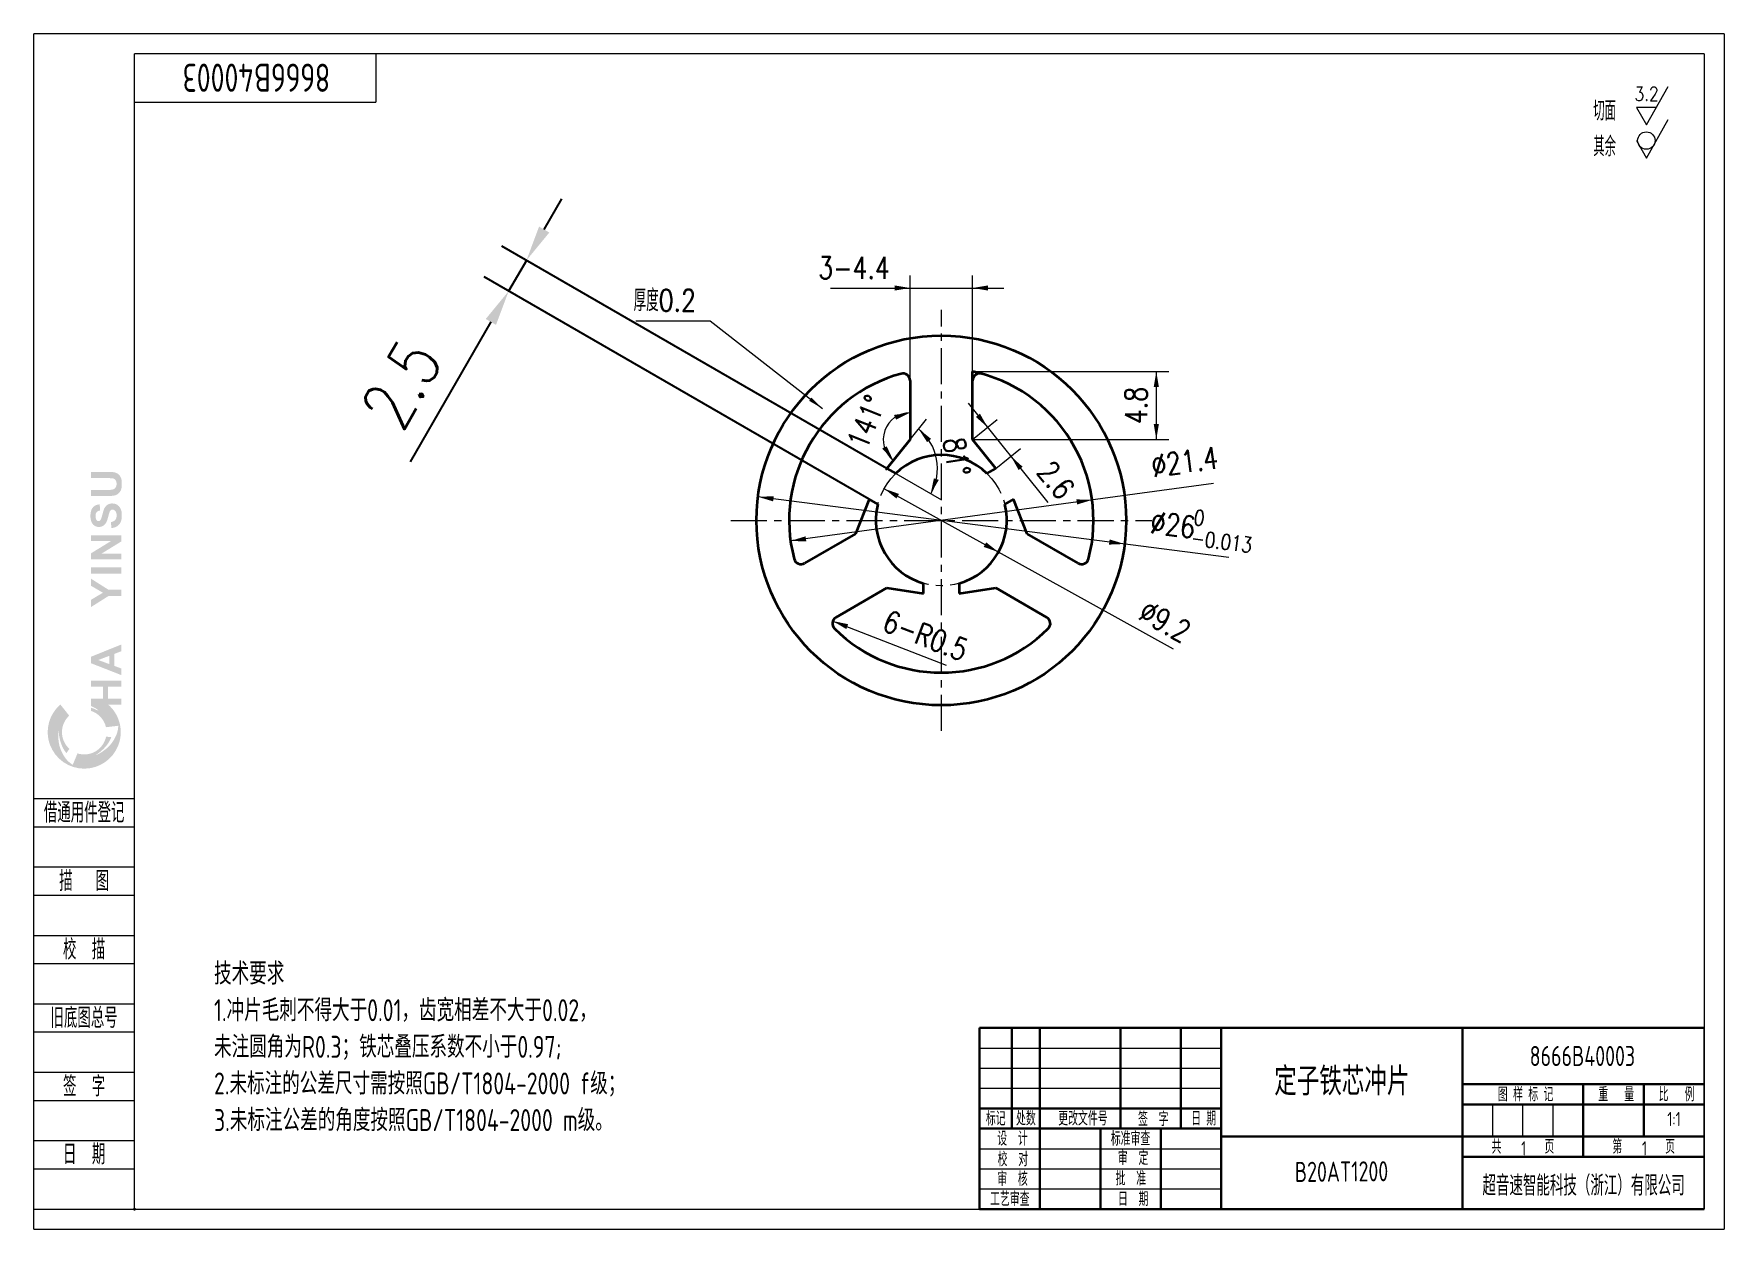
# Model space of a CAD drawing. Header units: millimetres. Extents: x 814 to 933, y 35 to 119.
import ezdxf
from ezdxf.enums import TextEntityAlignment as Align

# ---------------------------------------------------------------- set-up
doc = ezdxf.new("R2010")
doc.units = ezdxf.units.MM
doc.header["$LTSCALE"] = 10
doc.header["$PDSIZE"] = -1
doc.linetypes.add('CENTERX2', pattern=[20.319999694824222, 12.69999980926514, -2.539999961853027, 2.539999961853027, -2.539999961853027])
doc.layers.get('0').update_dxf_attribs({"lineweight": 35})
doc.layers.get('Defpoints').update_dxf_attribs({"lineweight": 18})
for name, color, linetype, lineweight in [('1轮廓实线层', 7, 'Continuous', 30), ('2细线层', 4, 'Continuous', 18), ('5剖面线层', 2, 'Continuous', 18), ('6文字层', 3, 'Continuous', 18), ('8符号标注层', 31, 'Continuous', 18), ('中心线层', 1, 'CENTERX2', 15), ('图框层', 7, 'Continuous', 18), ('尺寸线层', 3, 'Continuous', 18), ('粗实线层', 7, 'Continuous', 35)]:
    doc.layers.add(name, color=color, linetype=linetype, lineweight=lineweight)
doc.styles.add('PC_TEXTSTYLE', font='isocp.shx', dxfattribs={"width": 0.8, "bigfont": 'hzfs.shx'})
doc.styles.add('TH_GBDIM', font='romans.shx', dxfattribs={"width": 0.8, "bigfont": 'gbcbig.shx'})
doc.dimstyles.new('TH_GBDIM', dxfattribs={"dimtxt": 3.5, "dimasz": 2.5, "dimexe": 2, "dimexo": 0, "dimgap": 1.5, "dimtad": 1, "dimdec": 1, "dimdsep": 46, "dimtxsty": 'TH_GBDIM', "dimcen": 2.5, "dimdle": 5, "dimclrd": 4, "dimclre": 4, "dimclrt": 3, "dimadec": 0, "dimazin": 2, "dimtfac": 0.714286, "dimtdec": 1, "dimtmove": 0, "dimatfit": 3, "dimfxl": 1, "dimtolj": 1, "dimarcsym": 0})

# ---------------------------------------------------------------- blocks, each defined once
blk = doc.blocks.new('PC_TITLE_BLOCK')
at = {"layer": '1轮廓实线层'}
for p, q in [((-180, 0), (-180, 45)), ((-180, 0), (-180, 45)), ((-180, 45), (0, 45)), ((-172, 20), (-172, 45)), ((-165, 20), (-165, 45)), ((-145, 20), (-145, 45)), ((-130, 20), (-130, 45)), ((-120, 0), (-120, 45)), ((-60, 0), (-60, 45)), ((-60, 31), (0, 31)), ((-30, 13), (-30, 31)), ((-15, 18), (-15, 31)), ((-60, 26), (0, 26)), ((-180, 25), (-120, 25)), ((-180, 20), (-120, 20)), ((-165, 0), (-165, 20)), ((-150, 0), (-150, 20)), ((-135, 0), (-135, 20)), ((-120, 18), (0, 18)), ((-60, 13), (0, 13)), ((-180, 0), (0, 0))]:
    blk.add_line(p, q, dxfattribs=at)
at = {"layer": '2细线层'}
for p, q in [((-180, 40), (-120, 40)), ((-180, 35), (-120, 35)), ((-180, 30), (-120, 30)), ((-180, 15), (-120, 15)), ((-180, 10), (-120, 10)), ((-180, 5), (-120, 5))]:
    blk.add_line(p, q, dxfattribs=at)
at = {"layer": '2细线层', "color": 75}
for p, q in [((-52.5, 18), (-52.5, 26)), ((-45, 18), (-45, 26)), ((-37.5, 18), (-37.5, 26))]:
    blk.add_line(p, q, dxfattribs=at)
at = {"layer": '图框层'}
blk.add_line((0, 0), (0, 45), dxfattribs=at)
at = {"style": 'PC_TEXTSTYLE'}
blk.add_attdef('图纸张数', (0, 0), '', height=5, dxfattribs=at)
at = {"layer": '6文字层', "attachment_point": 5, "style": 'PC_TEXTSTYLE'}
for s, insert, char_height, width in [('{\\W0.667; 图 样 标 记 }', (-45, 28.5), 3.5, 23.12822500000001), ('{\\W0.667; 重   量 }', (-22.5, 28.5), 3.5, 16.008), ('{\\W0.667; 比   例 }', (-7.5, 28.5), 3.5, 16.008), ('{\\W0.667;标记}', (-176, 22.5), 3.5, 6.79923125000002), ('{\\W0.667;处数}', (-168.5, 22.5), 3.5, 6.682506250000003), ('{\\W0.667; 更改文件号 }', (-155, 22.5), 3.5, 19.75987499999999), ('{\\W0.667; 签  字 }', (-137.5093432181682, 22.37169388017838), 3.5, 13.75687499999998), ('{\\W0.667; 日 期 }', (-125, 22.5), 3.5, 11.50575000000001), ('{\\W0.667; 设  计 }', (-172.5, 17.5), 3.5, 13.75687499999998), ('{\\W0.667;标准审查}', (-142.5, 17.5), 3.5, 13.86109374999998), ('{\\W0.667;共        页}', (-45, 15.5), 3.5, 24.45805624999999), ('{\\W0.667;第        页}', (-15, 15.5), 3.5, 24.42887500000001), ('{\\W0.667; 校  对 }', (-172.3984176198937, 12.37270731638637), 3.5, 13.75687499999998), ('{\\W0.667; 审  定 }', (-142.5332163088332, 12.67725144774545), 3.5, 13.75687499999998), ('{\\W0.667; 审  核 }', (-172.5, 7.5), 3.5, 13.75687499999998), ('{\\W0.667;批  准}', (-142.4316339287269, 7.601514811673098), 3.5, 11.06803125000002), ('{\\W0.67;超音速智能科技（浙江）有限公司}', (-29.92896850303919, 5.79642845923712), 5, 74.68245192307694), ('{\\W0.667;工艺审查}', (-172.5, 2.5), 3.5, 13.51091875000002), ('{\\W0.667; 日  期 }', (-142.5, 2.5), 3.5, 13.75687499999998)]:
    blk.add_mtext(s, dxfattribs=dict(at, insert=insert, char_height=char_height, width=width))
at = {"layer": '6文字层', "style": 'PC_TEXTSTYLE'}
for tag, p, height, width in [('图样代号', (-56.95999214599595, 35.53274665585607), 5, 2.17699), ('图样名称', (-116.7835562351269, 28.23089021740671), 7, 1.54867), ('重量', (-28.87528160018451, 20.51178504133128), 3.5, 1.48171), ('比例', (-13.52787514939109, 20.6160972257378), 3.5, 1.46843), ('设计', (-163.7654129165101, 15.44542809756749), 3.5, 1.50488), ('标准审查', (-133.5926203357897, 15.31465361061623), 3.5, 0.732355), ('共几页', (-49.75610720937902, 13.34563449068006), 3.5, 0.782855), ('第几页', (-19.68771869283182, 13.34563449068006), 3.5, 0.776067), ('校对', (-163.7654129165101, 10.47599931323964), 3.5, 1.48051), ('审定', (-133.8014284641362, 10.60677351355432), 3.5, 1.49481), ('审核', (-163.8698169806834, 5.375795755323963), 3.5, 1.51106), ('批准', (-133.697024399963, 5.375795755323963), 3.5, 1.49471), ('工艺审查', (-163.8698169806834, 0.4063669709960891), 3.5, 0.741847), ('日期', (-134.0767253029693, 0.4063669709960891), 3.5, 1.54617)]:
    blk.add_attdef(tag, p, '', height=height, dxfattribs=dict(at, width=width))
at = {"layer": '6文字层', "style": 'PC_TEXTSTYLE', "width": 0.986205}
blk.add_attdef('产品名称或材料标记', (-117.6480044237862, 6.594233809935872), '', height=5, rotation=0.4654988921199227, dxfattribs=at)
blk = doc.blocks.new('PC_FJL_BLOCK')
at = {"layer": '5剖面线层'}
h = blk.add_hatch(color=4, dxfattribs=at)
edge = h.paths.add_edge_path(flags=0)
edge.add_spline(control_points=[(-6.335824583467788, 181.6034818638759), (-6.202804610569151, 181.6002740747198), (-5.789561721457847, 181.5902342559087), (-5.1118128375336, 181.57108552171), (-4.510591810354031, 180.9826700249467), (-4.392513987799234, 180.171906717055), (-4.523893863661744, 179.3635867990756), (-5.102281153857, 178.8154770109099), (-5.691925718893674, 178.7064232008163), (-6.05615881016281, 178.6893285951121), (-6.197094663844899, 178.6852541685416)], knot_values=[0, 0, 0, 0, 0.4053709725724268, 1.256548457878403, 1.960403226686434, 2.7388955457892, 3.663044504347432, 4.326165747218071, 5.002484285406978, 5.430378611286798, 5.430378611286798, 5.430378611286798, 5.430378611286798], weights=[1, 1, 1, 1, 1, 1, 1, 1, 1, 1, 1], degree=3, periodic=0)
edge.add_line((-6.197094663851214, 178.6852541685414), (-10.79428292309085, 178.6852541685414))
edge.add_line((-10.79428292309084, 178.6852541685414), (-10.79428292309084, 177.1479185239226))
edge.add_line((-10.79428292309084, 177.1479185239226), (-6.49308331915763, 177.1479185239226))
edge.add_spline(control_points=[(-6.493083319159606, 177.1479185239224), (-6.136832942187938, 177.1602327811056), (-5.421902418779311, 177.1885722478415), (-4.436628598077241, 177.403997866187), (-3.631278732452867, 178.0249212155542), (-3.154799964863191, 179.0111050444285), (-3.125666179922669, 180.1913467153208), (-3.140957305099134, 181.236673188387), (-3.524216547509943, 182.1224166188933), (-4.289034790793629, 182.943814182122), (-5.280822172265113, 183.1355420943479), (-5.944114239188199, 183.1498757175214), (-6.058968760266006, 183.1514724899426)], knot_values=[0, 0, 0, 0, 1.235965782631336, 2.147786307566932, 2.97032144490488, 4.201868442922859, 5.27937777095471, 6.498956263303746, 7.295989366746617, 8.122634436626328, 9.770285900859127, 10.11634980117583, 10.11634980117583, 10.11634980117583, 10.11634980117583], weights=[1, 1, 1, 1, 1, 1, 1, 1, 1, 1, 1, 1, 1], degree=3, periodic=0)
edge.add_line((-6.058968760265921, 183.1514724899426), (-10.79428292309082, 183.1514724899426))
edge.add_line((-10.79428292309084, 183.1514724899426), (-10.79428292309084, 181.6034818638759))
edge.add_line((-10.79428292309084, 181.6034818638759), (-6.335824583467792, 181.6034818638759))
h = blk.add_hatch(color=4, dxfattribs=at)
edge = h.paths.add_edge_path(flags=0)
edge.add_spline(control_points=[(-10.81762475623769, 124.9922519319619), (-10.56536226492718, 124.8695335449268), (-10.19163718616069, 124.7171013128755), (-9.700205772749936, 124.4589214325181), (-9.28585730716244, 124.1908696908303), (-8.838323216115473, 123.7516858713719)], knot_values=[0, 0, 0, 0, 0.8371157503440196, 1.617818454947619, 2.35494784427279, 2.35494784427279, 2.35494784427279, 2.35494784427279], weights=[1, 1, 1, 1, 1, 1], degree=3, periodic=0)
edge.add_spline(control_points=[(-8.838323216115473, 123.7516858713719), (-9.20587755707226, 123.932120677611), (-9.849358753555123, 124.2480097641161), (-10.52511763377085, 124.4901821595758), (-10.81843834854126, 124.5813804393592)], knot_values=[0, 0, 0, 0, 1.227812479394649, 2.14954404086439, 2.14954404086439, 2.14954404086439, 2.14954404086439], weights=[1, 1, 1, 1, 1], degree=3, periodic=0)
edge.add_line((-10.81843834854124, 124.5813804393592), (-10.81843834854124, 123.7810070975568))
edge.add_arc((-12.46828456207509, 118.4920111007335), 5.540349373706039, 12.825875818474515, 72.67524263383018, ccw=False)
edge.add_line((-7.066171340162093, 119.7219069989125), (-4.004956288954698, 120.0772705767544))
edge.add_spline(control_points=[(-4.004956288954725, 120.0772705767543), (-4.045983905555985, 119.6242203831133), (-4.154536758909485, 118.4255182574196), (-5.030020200776081, 116.5763947342558), (-6.179515741058081, 115.0275433500738), (-7.41355031719961, 114.039996424702), (-8.248813091987417, 113.449758332833), (-9.047011890365457, 113.0064452756937), (-9.505560754469094, 112.8126506154641), (-9.728253268037944, 112.7185349750577)], knot_values=[0, 0, 0, 0, 1.360503189474513, 3.599685174239277, 6.03379871503918, 7.09362899603316, 8.336567406231573, 9.105881709024349, 9.832258316755832, 9.832258316755832, 9.832258316755832, 9.832258316755832], weights=[1, 1, 1, 1, 1, 1, 1, 1, 1, 1], degree=3, periodic=0)
edge.add_spline(control_points=[(-9.728253268037944, 112.7185349750577), (-9.388214971629623, 112.9466289684779), (-8.790274581487619, 113.3477208832869), (-7.913478408211081, 114.0916170533057), (-7.015200903750928, 115.0279613977065), (-6.213104029314793, 116.1119803061379), (-5.874317802056334, 116.9530651080566), (-5.744969461162276, 117.2741906879239)], knot_values=[0, 0, 0, 0, 1.228569898639768, 2.160378911048566, 3.44517431132459, 5.124301433614942, 6.161326353932291, 6.161326353932291, 6.161326353932291, 6.161326353932291], weights=[1, 1, 1, 1, 1, 1, 1, 1], degree=3, periodic=0)
edge.add_spline(control_points=[(-5.744969461162276, 117.2741906879239), (-5.741323722804813, 117.2832417498547), (-5.737677984447375, 117.2922928117856), (-5.734032246089912, 117.3013438737163)], knot_values=[0, 0, 0, 0, 0.02927316471137155, 0.02927316471137155, 0.02927316471137155, 0.02927316471137155], weights=[1, 1, 1, 1], degree=3, periodic=0)
edge.add_line((-5.734032246090025, 117.3013438737164), (-7.047557531911124, 117.3469392046613))
edge.add_arc((-12.46828456207508, 118.4920111007335), 5.540349373706013, 252.3591252782822, 348.072217048217, ccw=False)
edge.add_line((-14.14728643430137, 113.2121982351307), (-15.32707372081124, 110.3699240776338))
edge.add_spline(control_points=[(-15.32707372081125, 110.3699240776337), (-15.69891288939324, 110.6319801326877), (-16.68274295513761, 111.3253407241917), (-17.84638917999956, 113.0080933870229), (-18.61298605524686, 114.7780114185351), (-18.85120949197723, 116.3404901733079), (-18.94473928642317, 117.358968001044), (-18.92956025654609, 118.2718849662792), (-18.86811692337098, 118.7658972615845), (-18.83827720207197, 119.0058124557709)], knot_values=[0, 0, 0, 0, 1.36050318947444, 3.599685174239232, 6.033798715039191, 7.093628996033297, 8.336567406231536, 9.10588170902422, 9.832258316755883, 9.832258316755883, 9.832258316755883, 9.832258316755883], weights=[1, 1, 1, 1, 1, 1, 1, 1, 1, 1], degree=3, periodic=0)
edge.add_spline(control_points=[(-18.83827720207194, 119.0058124557709), (-18.81076115752348, 118.5972836561116), (-18.7623755651174, 117.8789061308953), (-18.55654067074143, 116.7476302858874), (-18.19478143403046, 115.5015269751765), (-17.6570419583644, 114.2648812514029), (-17.09803426679492, 113.5509413711855), (-16.88460552727193, 113.2783596321002)], knot_values=[0, 0, 0, 0, 1.228569898639822, 2.160378911048668, 3.445174311324642, 5.124301433615099, 6.16132635393242, 6.16132635393242, 6.16132635393242, 6.16132635393242], weights=[1, 1, 1, 1, 1, 1, 1, 1], degree=3, periodic=0)
edge.add_line((-16.88460552727193, 113.2783596321002), (-16.15193153806435, 114.3536278247414))
edge.add_arc((-12.46828456207513, 118.4920111007336), 5.540349373706078, 132.363657663612, 228.3271640584457, ccw=False)
edge.add_line((-16.20155953639241, 122.585680499801), (-18.39871572146116, 125.3548775325834))
edge.add_arc((-12.46828456207507, 118.4920111007335), 9.07022322755231, 130.8313870607261, 408.7706257569416)
edge.add_line((-6.490326104041374, 125.3135184174233), (-3.255389210494929, 125.3135184174233))
edge.add_line((-3.255389210494937, 125.3135184174233), (-3.255389210494937, 126.8533699162085))
edge.add_line((-3.255389210494937, 126.8533699162085), (-6.53869727751719, 126.8533699162085))
edge.add_line((-6.538697277517196, 126.8533699162085), (-6.538697277517196, 129.7729915151369))
edge.add_line((-6.538697277517196, 129.7729915151369), (-3.255389210494943, 129.7729915151369))
edge.add_line((-3.255389210494937, 129.7729915151369), (-3.255389210494937, 131.3122556077039))
edge.add_line((-3.255389210494937, 131.3122556077039), (-10.79428292309085, 131.3122556077038))
edge.add_line((-10.79428292309084, 131.3122556077038), (-10.79428292309084, 129.7729915151369))
edge.add_line((-10.79428292309084, 129.7729915151369), (-7.82892679711864, 129.7729915151369))
edge.add_line((-7.828926797118665, 129.7729915151369), (-7.828926797118665, 126.8533699162085))
edge.add_line((-7.828926797118665, 126.8533699162085), (-10.79428292309085, 126.8533699162086))
edge.add_line((-10.79428292309084, 126.8533699162086), (-10.79428292309084, 126.8038899718174))
edge.add_line((-10.79428292309084, 126.8038899718174), (-10.81762475623769, 124.9922519319619))
h.paths.add_polyline_path([(-10.79428292309084, 137.2336446323139), (-10.79428292309084, 135.6206821822713), (-3.25538921049491, 132.6707258682706), (-3.25538921049491, 134.3138647447887), (-4.976892169192545, 134.9437631085126), (-4.976892169192517, 137.9396664680934), (-3.25538921049491, 138.5951610491417), (-3.255389210494937, 140.2569284825228)], flags=0)
h.paths.add_polyline_path([(-8.989250038796913, 136.4118858578631), (-6.260214976506372, 137.451017208631), (-6.260214976506372, 135.4133312451065)], flags=0)
h.paths.add_polyline_path([(-6.434909740328449, 153.8701981134391), (-10.79428292309084, 156.6179193281467), (-10.79428292309084, 154.8608835913115), (-7.828098826563535, 153.1326739785637), (-10.79428292309084, 151.367902594353), (-10.79428292309084, 149.5651763725448), (-6.437460768310883, 152.321316316688), (-3.255389210494937, 152.321316316688), (-3.255389210494937, 153.8701981134391)], flags=0)
h.paths.add_polyline_path([(-10.79428292309084, 159.4092419460979), (-10.79428292309084, 157.8732318619758), (-3.255389210494937, 157.8732318619758), (-3.255389210494937, 159.4092419460979)], flags=0)
h.paths.add_polyline_path([(-10.79428292309084, 162.9181238889572), (-10.79428292309084, 161.4271847884114), (-3.255389210494937, 161.4271847884114), (-3.255389210494937, 162.8583185683185), (-8.156948388676634, 162.8583185683185), (-3.255389210494937, 165.8793272960073), (-3.255389210494937, 167.4049674702695), (-10.79428292309084, 167.4049674702695), (-10.79428292309084, 165.9936790457501), (-5.783831126228282, 165.9936790457501)], flags=0)
edge = h.paths.add_edge_path(flags=0)
edge.add_spline(control_points=[(-5.705883673779725, 169.1847723096636), (-5.523399202075851, 169.2177218935209), (-5.121339240862605, 169.2903182535508), (-4.509520627690534, 169.5025251356584), (-3.916108007301347, 169.9171668835042), (-3.448322932390766, 170.5314666229447), (-3.180449846099837, 171.3436267664954), (-3.136586159547129, 172.1910698194744), (-3.126357496632443, 172.9846427720449), (-3.290059205115357, 173.6665740160109), (-3.600963519257344, 174.4136334146135), (-4.296609163413653, 175.0823669287746), (-5.317768009637273, 175.3594812562579), (-6.281095971458115, 175.2674262246184), (-7.049986956731676, 174.7766946565136), (-7.613548841372854, 173.9382902707813), (-7.842650285547929, 172.9762045959275), (-8.067593188459131, 172.1333739994838), (-8.232542403523633, 171.5927684184052), (-8.39284242599672, 171.2077583350446), (-8.648888535165435, 170.9635377089581), (-8.94004412009779, 170.9156730868007), (-9.224572124519002, 170.9773731987146), (-9.463649931152267, 171.2352827761044), (-9.611287016836023, 171.6170913149089), (-9.67382332059647, 172.1223266495581), (-9.6416099628171, 172.6440325864603), (-9.440695549252629, 173.1822565680098), (-9.004098171646689, 173.4570816947552), (-8.686157845119983, 173.5307605130341), (-8.555867393972914, 173.5609537463947)], knot_values=[0, 0, 0, 0, 0.5586946834218016, 1.230947272659398, 1.934091238774466, 2.709134000249708, 3.515297872588502, 4.469606059003059, 5.258737672253558, 5.895161636835579, 6.568552647752175, 7.680963023761689, 8.650314539335405, 9.681789635096575, 10.50160594117067, 11.31208396982688, 12.66219311555526, 13.45046774099833, 13.94513606790705, 14.36608146358422, 14.69817213067459, 14.95413150930795, 15.22649774646256, 15.5404850620756, 15.96472367407857, 16.44545549391534, 17.06364765249021, 17.53224319464146, 18.11437195359875, 18.51855990457275, 18.51855990457275, 18.51855990457275, 18.51855990457275], weights=[1, 1, 1, 1, 1, 1, 1, 1, 1, 1, 1, 1, 1, 1, 1, 1, 1, 1, 1, 1, 1, 1, 1, 1, 1, 1, 1, 1, 1, 1, 1], degree=3, periodic=0)
edge.add_line((-8.555867393972914, 173.5609537463947), (-8.611714684336082, 175.0877176607146))
edge.add_spline(control_points=[(-8.611714684336102, 175.0877176607147), (-8.903441344549256, 175.053901584766), (-9.484004254324804, 174.9866044805671), (-10.21208726823686, 174.5115148609369), (-10.73417937700605, 173.7495342706397), (-10.93888850935707, 172.7571833169745), (-10.94404901045021, 171.6950689044681), (-10.71865122054548, 170.6952590197257), (-10.20489387315523, 169.9403618184643), (-9.430971596255912, 169.5065985777311), (-8.482296605803642, 169.4112912146651), (-7.059696032019117, 170.0155357401062), (-6.59664388705904, 171.6632059740223), (-6.291960497568091, 172.90538547991), (-6.01974822896454, 173.5692620810064), (-5.601312134071545, 173.8081965937611), (-5.089141266668182, 173.7525810155881), (-4.613250520920813, 173.3530357157117), (-4.418579182249669, 172.7224803328129), (-4.410357905482583, 172.0839376127494), (-4.543558456124281, 171.5164117647996), (-4.87811622798745, 171.0533024354874), (-5.349160637132917, 170.7950060726314), (-5.693105517329276, 170.7171773390638), (-5.850412352603776, 170.6815815431214)], knot_values=[0, 0, 0, 0, 0.878577295858374, 1.74844969936435, 2.52872460757977, 3.614593966833375, 4.750185302944439, 5.728615539248679, 6.672432991068525, 7.410774866124696, 8.341652034649297, 9.470076033070056, 11.7696722020405, 12.98080429739328, 13.46049526482795, 13.86143023130312, 14.34189528967802, 14.92609832859459, 15.63255915430738, 16.26216205670608, 16.84948285473915, 17.36189661246282, 17.93990107885964, 18.42706891980803, 18.42706891980803, 18.42706891980803, 18.42706891980803], weights=[1, 1, 1, 1, 1, 1, 1, 1, 1, 1, 1, 1, 1, 1, 1, 1, 1, 1, 1, 1, 1, 1, 1, 1, 1], degree=3, periodic=0)
edge.add_line((-5.850412352603776, 170.6815815431214), (-5.705883673779733, 169.1847723096635))
at = {"layer": '2细线层'}
for p, q in [((-25, 102), (0, 102)), ((-25, 95), (0, 95)), ((-25, 85), (0, 85)), ((-25, 78), (0, 78)), ((-25, 68), (0, 68)), ((-25, 61), (0, 61)), ((-25, 51), (0, 51)), ((-25, 44), (0, 44)), ((-25, 34), (0, 34)), ((-25, 27), (0, 27)), ((-25, 17), (0, 17)), ((-25, 10), (0, 10)), ((-25, 0), (0, 0))]:
    blk.add_line(p, q, dxfattribs=at)
at = {"layer": '6文字层', "color": 3, "char_height": 5, "attachment_point": 5, "style": 'PC_TEXTSTYLE'}
for s, insert, width in [('{\\W0.667;借通用件登记}', (-12.5, 98.5), 29.5564375), ('{\\W0.6667;描   图}', (-12.5, 81.5), 18.64378928571428), ('{\\W0.667;校  描}', (-12.5, 64.5), 15.97822321428572), ('{\\W0.667;旧底图总号}', (-12.5, 47.5), 23.761875), ('{\\W0.667;签  字}', (-12.5, 30.5), 15.64472321428571), ('{\\W0.667;日  期}', (-12.49376486070217, 13.59980542589427), 14.76928571428572)]:
    blk.add_mtext(s, dxfattribs=dict(at, insert=insert, width=width))
at = {"layer": '6文字层', "style": 'PC_TEXTSTYLE'}
for tag, p, width in [('借通用件登记', (-23.44469732711161, 86.35631590408678), 0.671328), ('描图', (-23.44469732711161, 69.35982487165847), 2.12092), ('校图', (-23.74868605073812, 52.05982479391378), 2.14998), ('旧底图总号', (-22.83672096527289, 35.67035085177702), 0.761452), ('签字', (-23.14070968889939, 18.37035077403232), 2.02694), ('日期', (-22.83672096527289, 1.373859241433422), 1.89999)]:
    blk.add_attdef(tag, p, '', height=5, dxfattribs=dict(at, width=width))
blk = doc.blocks.new('PC_TYDH_BLOCK')
at = {"layer": '2细线层', "linetype": 'Continuous'}
for p in [(60, 0), (0, -12)]:
    blk.add_line(p, (60, -12), dxfattribs=at)
at = {"layer": '6文字层', "style": 'PC_TEXTSTYLE', "width": 1.81549}
blk.add_attdef('图样代号', (58.23961856626534, -2.403184483947882), '', height=7, rotation=180, dxfattribs=at)
blk = doc.blocks.new('*X12')
at = {"layer": '尺寸线层', "linetype": 'Continuous', "transparency": 16777216}
for points in [[(875.8577216222715, 101.1037250856926), (874.7657216222715, 101.2857250856925), (874.7657216222715, 100.9217250856925)], [(880.257721531298, 101.1037250856926), (881.349721531298, 101.2857250856927), (881.349721531298, 100.9217250856927)]]:
    blk.add_hatch(color=4, dxfattribs=at).paths.add_polyline_path(points, flags=0)
at = {"layer": '尺寸线层', "color": 4, "linetype": 'Continuous', "transparency": 16777216}
for p, q in [((870.2576751827371, 101.1037250856925), (882.441721531298, 101.1037250856926)), ((875.8577216222715, 94.59612620856153), (875.8577216222715, 101.9773250856926)), ((880.257721531298, 94.59612623281035), (880.257721531298, 101.9773250856926))]:
    blk.add_line(p, q, dxfattribs=at)
at = {"layer": '尺寸线层', "color": 3, "linetype": 'CENTERX2', "transparency": 16777216, "insert": (871.9175151827371, 102.5233250856925), "char_height": 1.5288, "width": 6.639359999999897, "attachment_point": 5, "style": 'TH_GBDIM'}
blk.add_mtext('3-4.4', dxfattribs=at)
blk = doc.blocks.new('*X13')
at = {"layer": '尺寸线层', "linetype": 'Continuous', "transparency": 16777216}
for points in [[(893.1770845500503, 95.23137410478431), (893.3590845500503, 94.13937410478431), (892.9950845500503, 94.13937410478431)], [(893.1770845500503, 90.44943232960989), (893.3590845500503, 91.54143232960989), (892.9950845500503, 91.54143232960989)]]:
    blk.add_hatch(color=4, dxfattribs=at).paths.add_polyline_path(points, flags=0)
at = {"layer": '尺寸线层', "color": 4, "linetype": 'Continuous', "transparency": 16777216}
for p, q in [((880.2577215173615, 95.23137410478431), (894.0506845500503, 95.23137410478431)), ((893.1770845500503, 95.23137410478431), (893.1770845500503, 90.44943232960989)), ((880.2577216222716, 90.44943232960989), (894.0506845500503, 90.44943232960989))]:
    blk.add_line(p, q, dxfattribs=at)
at = {"layer": '尺寸线层', "color": 3, "linetype": 'CENTERX2', "transparency": 16777216, "insert": (891.7574845500503, 92.8404027171971), "char_height": 1.5288, "width": 3.494400000000041, "attachment_point": 5, "rotation": 90, "style": 'TH_GBDIM'}
blk.add_mtext('4.8', dxfattribs=at)
blk = doc.blocks.new('*X14')
at = {"layer": '尺寸线层', "linetype": 'Continuous', "transparency": 16777216}
for points in [[(875.8577216222715, 92.332795498872), (874.8779139075713, 91.85058217852071), (874.7261748255166, 92.17724217669907)], [(874.6767524060402, 88.98233705743183), (874.215878904288, 89.9723615316206), (873.8928445039987, 89.8130496373306)]]:
    blk.add_hatch(color=4, dxfattribs=at).paths.add_polyline_path(points, flags=0)
at = {"layer": '尺寸线层', "color": 4, "linetype": 'Continuous', "transparency": 16777216}
blk.add_line((874.2222704119117, 88.41774284471913), (874.128958584786, 88.30182336220177), dxfattribs=at)
for radius, start, end in [(1.883363169262111, 90, 160.5834708375889), (1.883363169262102, 160.58347083759, 231.1669416751746)]:
    blk.add_arc((875.8577216222715, 90.44943232960989), radius, start, end, dxfattribs=at)
at = {"layer": '尺寸线层', "color": 3, "linetype": 'CENTERX2', "transparency": 16777216, "insert": (872.7976443055368, 91.69261072111608), "char_height": 1.5288, "width": 4.892160000000053, "attachment_point": 5, "rotation": 67.89019838554938, "style": 'TH_GBDIM'}
blk.add_mtext('141%%D', dxfattribs=at)
blk = doc.blocks.new('*X15')
at = {"layer": '尺寸线层', "linetype": 'Continuous', "transparency": 16777216}
for points in [[(881.3149968426287, 91.30050826994213), (880.7720282525672, 92.265274101741), (880.4884808795547, 92.0370266762184)], [(882.9504480529885, 89.26881878505137), (883.7769640160625, 88.53230037877509), (883.49341664305, 88.3040529532525)]]:
    blk.add_hatch(color=4, dxfattribs=at).paths.add_polyline_path(points, flags=0)
at = {"layer": '尺寸线层', "color": 4, "linetype": 'Continuous', "transparency": 16777216}
for p, q in [((879.9455122894931, 93.00179250801727), (885.5586799246198, 86.02866265310242)), ((880.2577216222716, 90.44943232960989), (881.9955105378588, 91.84830209119639)), ((881.8931728326313, 88.41774284471913), (883.6309617482185, 89.81661260630563))]:
    blk.add_line(p, q, dxfattribs=at)
at = {"layer": '尺寸线层', "color": 3, "linetype": 'CENTERX2', "transparency": 16777216, "insert": (886.1167208581144, 87.59934130787076), "char_height": 1.5288, "width": 3.494400000000385, "attachment_point": 5, "rotation": 308.83305832482245, "style": 'TH_GBDIM'}
blk.add_mtext('2.6', dxfattribs=at)
blk = doc.blocks.new('*X16')
at = {"layer": '尺寸线层', "linetype": 'Continuous', "transparency": 16777216}
for points in [[(876.4571206946691, 91.19405423268438), (877.0560123916686, 90.2679780095358), (877.3420046053109, 90.49142505181186)], [(877.3088292614989, 86.63571726204036), (877.5329214130608, 87.71556500289294), (877.8803021168882, 87.61046137034747)]]:
    blk.add_hatch(color=4, dxfattribs=at).paths.add_polyline_path(points, flags=0)
at = {"layer": '尺寸线层', "color": 4, "linetype": 'Continuous', "transparency": 16777216}
for p, q in [((875.8577216222715, 90.44943232960989), (877.0049145159234, 91.87456792791444)), ((874.8489082465319, 88.05595332221677), (878.065389054245, 86.19891726204035))]:
    blk.add_line(p, q, dxfattribs=at)
for radius, start, end in [(3.564051165357395, 10.58347083758829, 51.16694167517718), (3.564051165357541, 329.9999999999987, 10.58347083758874)]:
    blk.add_arc((874.2222704119117, 88.41774284471913), radius, start, end, dxfattribs=at)
at = {"layer": '尺寸线层', "color": 3, "linetype": 'CENTERX2', "transparency": 16777216, "insert": (879.1416338510272, 89.23044197836386), "char_height": 1.5288, "width": 3.669120000000018, "attachment_point": 5, "rotation": 279.38077026577815, "style": 'TH_GBDIM'}
blk.add_mtext('81%%D', dxfattribs=at)
blk = doc.blocks.new('*X17')
at = {"layer": '尺寸线层', "linetype": 'Continuous', "transparency": 16777216}
for points in [[(874.0356465115627, 86.99221222397564), (874.9021329399633, 86.30316268337808), (875.0787713624056, 86.62143122991866)], [(882.0797966494148, 82.52772459023127), (881.0366717985719, 82.89850558428826), (881.2133102210142, 83.21677413082884)]]:
    blk.add_hatch(color=4, dxfattribs=at).paths.add_polyline_path(points, flags=0)
at = {"layer": '尺寸线层', "color": 4, "linetype": 'Continuous', "transparency": 16777216}
blk.add_line((894.3878640750069, 75.69677117996585), (874.0356465115627, 86.99221222397564), dxfattribs=at)
at = {"layer": '尺寸线层', "color": 3, "linetype": 'CENTERX2', "transparency": 16777216, "insert": (893.7782182526464, 77.65870327503936), "char_height": 1.5288, "width": 5.940479999999985, "attachment_point": 5, "rotation": 330.96981077029557, "style": 'TH_GBDIM'}
blk.add_mtext('%%C9.2', dxfattribs=at)
blk = doc.blocks.new('*X19')
at = {"color": 3, "true_color": 0x00ff00, "char_height": 1.5288, "attachment_point": 1, "rotation": 352.6693518627645, "style": 'TH_GBDIM'}
for s, insert, width in [('%%C26', (892.8861352173202, 85.41216449626832), 22.99996608), ('{\\H0.7071x;0}', (895.8954846435779, 85.52589924807539), 11.11900608), ('{\\H0.7071x;-0.013}', (895.7115750148599, 84.09632774538663), 11.11900608)]:
    blk.add_mtext(s, dxfattribs=dict(at, insert=insert, width=width))
blk = doc.blocks.new('*X18')
at = {"layer": '尺寸线层', "linetype": 'Continuous', "transparency": 16777216}
for points in [[(865.1639784343284, 86.41870480629841), (866.2238304692263, 86.09885849301214), (866.2702751094869, 86.45988327802152)], [(890.9514647350817, 83.10123028877867), (889.8451680599233, 83.06005181705555), (889.8916127001838, 83.42107660206493)]]:
    blk.add_hatch(color=4, dxfattribs=at).paths.add_polyline_path(points, flags=0)
at = {"layer": '尺寸线层', "color": 4, "linetype": 'Continuous', "transparency": 16777216}
blk.add_line((898.2651768523652, 82.16034550091723), (865.1639784343284, 86.41870480629841), dxfattribs=at)
at = {"layer": '尺寸线层', "color": 3, "linetype": 'CENTERX2', "transparency": 16777216}
blk.add_blockref('*X19', (0, 0), dxfattribs=at)
blk = doc.blocks.new('*X20')
at = {"layer": '尺寸线层', "linetype": 'Continuous'}
blk.add_hatch(color=4, dxfattribs=at).paths.add_polyline_path([(869.7012849893249, 92.61351571261774), (868.7558933268765, 93.17683698380584), (868.9236459986289, 93.3922158154489)], flags=0)
at = {"layer": '尺寸线层', "color": 4, "linetype": 'CENTERX2'}
blk.add_line((861.7980930722061, 98.7690953921746), (856.5647304022893, 98.7690953921746), dxfattribs=at)
at = {"layer": '尺寸线层', "color": 4, "linetype": 'Continuous'}
blk.add_line((869.7012849893249, 92.61351571261774), (861.7980930722061, 98.7690953921746), dxfattribs=at)
at = {"layer": '尺寸线层', "color": 3, "linetype": 'CENTERX2', "insert": (858.6104104022893, 100.2332853921746), "char_height": 1.5288, "width": 8.182720000000018, "attachment_point": 5, "style": 'TH_GBDIM'}
blk.add_mtext('厚度0.2', dxfattribs=at)
blk = doc.blocks.new('*X21')
at = {"layer": '尺寸线层', "linetype": 'Continuous', "transparency": 16777216}
for points in [[(888.6597896991561, 86.20431138126087), (887.6023514406195, 85.87657317875305), (887.5532167943217, 86.23724170598156)], [(867.4556521359261, 83.31562628520807), (868.5622250407606, 83.28269596048737), (868.5130903944628, 83.64336448771589)]]:
    blk.add_hatch(color=4, dxfattribs=at).paths.add_polyline_path(points, flags=0)
at = {"layer": '尺寸线层', "color": 4, "linetype": 'Continuous', "transparency": 16777216}
blk.add_line((897.1881695058988, 87.36615083677997), (867.4556521359261, 83.31562628520807), dxfattribs=at)
at = {"layer": '尺寸线层', "color": 3, "linetype": 'CENTERX2', "transparency": 16777216, "insert": (895.1741489512324, 88.88266744723353), "char_height": 1.5288, "width": 7.163520000000222, "attachment_point": 5, "rotation": 7.757769398941027, "style": 'TH_GBDIM'}
blk.add_mtext('%%C21.4', dxfattribs=at)
blk = doc.blocks.new('*X22')
at = {"layer": '尺寸线层', "linetype": 'Continuous', "transparency": 16777216}
blk.add_hatch(color=4, dxfattribs=at).paths.add_polyline_path([(870.4236412978183, 77.68557405032283), (871.5069998648763, 77.45770958362819), (871.3745379531344, 77.11866704656585)], flags=0)
at = {"layer": '尺寸线层', "color": 4, "linetype": 'Continuous', "transparency": 16777216}
blk.add_line((870.4236412978183, 77.68557405032283), (878.3867529235806, 74.57443348813149), dxfattribs=at)
at = {"layer": '尺寸线层', "color": 3, "linetype": 'Continuous', "transparency": 16777216, "insert": (876.9504693658948, 76.65967999430828), "char_height": 1.5288, "width": 8.386559999999958, "attachment_point": 5, "rotation": 338.6597068359746, "style": 'TH_GBDIM'}
blk.add_mtext('6-R0.5', dxfattribs=at)
blk = doc.blocks.new('*D25')
at = {"layer": '2细线层', "color": 4, "linetype": 'Continuous', "lineweight": -2, "transparency": 16777216}
for p, q in [((850.1294770214408, 105.2144749401841), (851.3794770214408, 107.3795384496453)), ((874.2222704119116, 88.41774284471904), (847.1474262138721, 104.0494114307229)), ((848.879477021441, 103.049411430723), (847.6294770214411, 100.8843479212619)), ((872.9722704119118, 86.25267933525794), (845.8974262138722, 101.8843479212618)), ((846.3794770214412, 98.7192844118008), (840.6961436881082, 88.87546232211741))]:
    blk.add_line(p, q, dxfattribs=at)
at = {"layer": '2细线层', "color": 4, "linetype": 'CENTERX2', "transparency": 16777216}
for points in [[(849.7686331031974, 105.4228082735174), (850.4903209396844, 105.0061416068508), (848.879477021441, 103.049411430723)], [(846.0186331031978, 98.92761774513411), (846.7403209396847, 98.51095107846749), (847.6294770214411, 100.8843479212619)]]:
    blk.add_solid(points, dxfattribs=at)
at = {"layer": 'Defpoints', "color": 0, "linetype": 'CENTERX2', "transparency": 16777216}
for p in [(847.6294770214411, 100.8843479212619), (874.2222704119116, 88.41774284471904), (872.9722704119118, 86.25267933525794)]:
    blk.add_point(p, dxfattribs=at)
at = {"layer": '2细线层', "color": 3, "linetype": 'CENTERX2', "transparency": 16777216, "insert": (840.0982277924753, 94.33984161222855), "char_height": 3.5, "attachment_point": 5, "rotation": 60.00000000000237, "style": 'TH_GBDIM'}
blk.add_mtext('\\A1;2.5', dxfattribs=at)

msp = doc.modelspace()

# ---------------------------------------------------------------- linework, layer by layer
msp.add_point((821.3103408466103, 36.33049111880059))
at = {"layer": '2细线层'}
for p, q in [((814.2341808466106, 34.9152591188006), (814.2341808466106, 118.9800399188006)), ((933.1136688466105, 118.9800399188006), (814.2341808466106, 118.9800399188006)), ((933.1136688466105, 118.9800399188006), (933.1136688466105, 34.9152591188006)), ((814.2341808466106, 34.9152591188006), (933.1136688466105, 34.9152591188006))]:
    msp.add_line(p, q, dxfattribs=at)
at = {"layer": '8符号标注层'}
for points in [[(927.6398718928193, 112.5802797637429), (929.1846056372382, 115.2835638164761)], [(928.3420235948278, 113.809045242258), (926.9377201908105, 113.809045242258)], [(926.9377201908105, 113.809045242258), (927.6398718928193, 112.5802797637429)], [(927.6398718928193, 110.2457194164175), (929.1846056372382, 112.9490034691507)], [(926.9377201908105, 111.4744848949326), (927.6398718928193, 110.2457194164175)]]:
    msp.add_lwpolyline(points, dxfattribs=at)
msp.add_circle((927.6398718928192, 111.4744848949326), 0.6119588449240387, dxfattribs=at)
at = {"layer": '中心线层', "linetype": 'CENTERX2', "ltscale": 0.01999999955296516}
for p, q in [((878.0577216222715, 69.95933916489108), (878.0577216222715, 99.5605975045759)), ((863.2570924524292, 84.75996833473349), (892.8583507921139, 84.75996833473349))]:
    msp.add_line(p, q, dxfattribs=at)
msp.add_circle((878.0577216222715, 84.75996833473349), 4.600000011861907, dxfattribs=at)
at = {"layer": '图框层'}
for p, q in [((821.3103408466103, 36.33049111880059), (821.3103408466103, 117.5648079188006)), ((931.6984368466104, 117.5648079188006), (821.3103408466103, 117.5648079188006)), ((931.6984368466104, 117.5648079188006), (931.6984368466104, 36.33049111880059)), ((821.3103408466103, 36.33049111880059), (931.6984368466104, 36.33049111880059))]:
    msp.add_line(p, q, dxfattribs=at)
at = {"layer": '粗实线层'}
for p, q in [((880.2577216222716, 90.44943232960989), (880.2577215173615, 95.23137410478431)), ((875.8577216222715, 94.59612620856151), (875.8577216222715, 90.44943232960989)), ((875.8577216222715, 90.44943232960989), (874.2222704119117, 88.41774284471913)), ((881.8931728326313, 88.41774284471913), (880.2577216222716, 90.44943232960989)), ((874.2222704119117, 88.41774284471913), (874.8489082465319, 88.05595332221677)), ((881.2665349980111, 88.05595332221677), (881.8931728326313, 88.41774284471913)), ((872.9722704119118, 86.25267933525802), (872.0305013105746, 83.82049229799102)), ((873.5989082465319, 85.89088981275566), (872.9722704119118, 86.25267933525802)), ((883.1431728326313, 86.25267933525802), (882.5165349980111, 85.89088981275566)), ((884.0849419339686, 83.82049229799102), (883.1431728326313, 86.25267933525802)), ((872.0305013105746, 83.82049229799102), (868.4393591134473, 81.74714527873417)), ((887.6760841748581, 81.74714535851516), (884.0849419339686, 83.82049229799102)), ((870.6393590696849, 77.93663358186362), (874.2305013105745, 80.00998052133949)), ((874.2305013105745, 80.00998052133949), (876.8077216222715, 79.60948296896336)), ((876.8077216222715, 79.60948296896336), (876.8077216222715, 80.33306201396798)), ((879.3077216222715, 80.33306201396798), (879.3077216222715, 79.60948296896336)), ((879.3077216222715, 79.60948296896336), (881.8849419339687, 80.00998052133949)), ((881.8849419339687, 80.00998052133949), (885.4760842220695, 77.93663365965338))]:
    msp.add_line(p, q, dxfattribs=at)
msp.add_circle((878.0577215847051, 84.75996754753854), 13.0000008354416, dxfattribs=at)
for centre, radius, start, end in [((878.0577223555763, 84.75996876297542), 10.69999943944908, 345.3494743628196, 78.13495927481654), ((878.0577209175411, 84.75996883323447), 10.69999943206237, 105.3494744013563, 194.650526799964), ((875.3577216047281, 94.5961262011804), 0.5000000175433953, 359.9999987925788, 105.3494847685689), ((880.7577215020143, 94.59612623281035), 0.49999997071629, 74.650519112003, 179.9999999999968), ((878.0577216222715, 84.75996833473349), 4.600000034569605, 45.76778190622426, 134.2322180937759), ((878.0577216640544, 84.75996840710346), 4.600000034569602, 165.7677819062237, 254.2322180937768), ((878.0577215804888, 84.75996840710346), 4.600000034569603, 285.7677819062232, 14.23221809377629), ((868.1893591088135, 82.18015794413716), 0.4999999707162914, 194.6505191120008, 300.0000025505277), ((887.9260841807509, 82.18015807088207), 0.5000000120176052, 240.0000000153701, 345.3494834538963), ((870.8893590848489, 77.50362086846897), 0.5000000175433906, 120.0000008458062, 225.3494842843301), ((885.2260842559868, 77.50362097199289), 0.4999999707162902, 314.6505191119811, 60.00000255053131), ((878.0577215847051, 84.75996754753854), 10.69999943206237, 225.3494744013556, 314.6505267999646)]:
    msp.add_arc(centre, radius, start, end, dxfattribs=at)

# ---------------------------------------------------------------- block references
at = {"layer": '图框层'}
ref = msp.add_blockref('PC_TYDH_BLOCK', (821.3103408466103, 117.5648079188006), dxfattribs=dict(at, xscale=0.2830464, yscale=0.2830464, zscale=0.2830464))
ref.add_attrib('图样代号', '8666B40003', dxfattribs={"layer": '6文字层', "height": 1.9813248, "rotation": 180, "style": 'PC_TEXTSTYLE', "width": 0.8}).set_placement((829.8846357014288, 116.8845952020833), align=Align.CENTER)
at = {"layer": '图框层', "xscale": 0.2830464, "yscale": 0.2830464, "zscale": 0.2830464}
msp.add_blockref('PC_FJL_BLOCK', (821.3103408466103, 36.33049111880059), dxfattribs=at)
at = {"layer": '图框层'}
ref = msp.add_blockref('PC_TITLE_BLOCK', (931.6984368466104, 36.33049111880059), dxfattribs=dict(at, xscale=0.2830464, yscale=0.2830464, zscale=0.2830464))
ref.add_attrib('产品名称或材料标记', 'B20AT1200', dxfattribs={"layer": '6文字层', "height": 1.415232, "rotation": 0.4654988921199227, "style": 'PC_TEXTSTYLE', "width": 0.8}).set_placement((906.2060150701828, 38.26039796686854), align=Align.CENTER)
ref.add_attrib('共几页', '1', dxfattribs={"layer": '6文字层', "height": 0.9906624000000002, "style": 'PC_TEXTSTYLE', "width": 0.8}).set_placement((919.0126657066231, 40.10792491710343), align=Align.CENTER)
ref.add_attrib('第几页', '1', dxfattribs={"layer": '6文字层', "height": 0.9906624000000002, "style": 'PC_TEXTSTYLE', "width": 0.8}).set_placement((927.511298849305, 40.10792491710343), align=Align.CENTER)
ref.add_attrib('图样名称', '定子铁芯冲片', dxfattribs={"layer": '6文字层', "height": 1.9813248, "style": 'PC_TEXTSTYLE', "width": 0.8}).set_placement((906.2231576396841, 44.32114296363277), align=Align.CENTER)
ref.add_attrib('图样代号', '8666B40003', dxfattribs={"layer": '6文字层', "height": 1.415232, "style": 'PC_TEXTSTYLE', "width": 0.8}).set_placement((923.1412264930271, 46.38790714185269), align=Align.CENTER)
ref.add_attrib('比例', '1:1', dxfattribs={"layer": '6文字层', "height": 0.9906624000000002, "style": 'PC_TEXTSTYLE', "width": 0.8}).set_placement((929.5833907246038, 42.16580322059566), align=Align.CENTER)
at = {"layer": '尺寸线层', "linetype": 'CENTERX2'}
msp.add_blockref('*X20', (0, 0), dxfattribs=at)

# ---------------------------------------------------------------- texts
at = {"layer": '6文字层', "insert": (826.9088214658778, 41.79920717295497), "char_height": 1.545433344, "width": 133.5849392254374, "attachment_point": 7, "style": 'PC_TEXTSTYLE'}
msp.add_mtext('技术要求\\P1.冲片毛刺不得大于0.01，齿宽相差不大于0.02，\\P未注圆角为R0.3；铁芯叠压系数不小于0.97;\\P2.未标注的公差尺寸需按照GB/T1804-2000 f级；\\P3.未标注公差的角度按照GB/T1804-2000 m级。', dxfattribs=at)
at = {"layer": '8符号标注层', "color": 3, "lineweight": 0, "attachment_point": 7, "style": 'PC_TEXTSTYLE'}
for s, insert, char_height, width in [('{\\Fromans,gbcbig;切面}', (923.9049781201281, 112.8774784837429), 1.38692736, 3.120586559999992), ('{\\Fromans,gbcbig;3.2}', (926.8096024528193, 114.2644058437429), 0.9906624000000002, 1.613364479999973), ('{\\Fromans,gbcbig;其余}', (923.9049781201281, 110.3622676333507), 1.38692736, 3.189932928000076)]:
    msp.add_mtext(s, dxfattribs=dict(at, insert=insert, char_height=char_height, width=width))

# ---------------------------------------------------------------- dimensions: what is measured, and where the dimension line sits
at = {"layer": '2细线层', "linetype": 'CENTERX2'}
dim = msp.add_aligned_dim(p1=(874.2222704119117, 88.41774284471913), p2=(872.9722704119118, 86.25267933525802), distance=-29.263337172009997, dimstyle='TH_GBDIM', dxfattribs=at)
dim.commit()
dim.dimension.update_dxf_attribs({"geometry": '*D25', "text_midpoint": (840.0982277924753, 94.33984161222855)})
at = {"layer": '尺寸线层', "linetype": 'CENTERX2'}
for base, p1, p2, angle, override, picture, middle in [((880.2577215312979, 101.1037250856926), (875.8577216222715, 94.59612620856153), (880.257721531298, 94.59612623281035), 3.701009160406016e-13, {"dimscale": 0.4368, "dimpost": '3-<>', "dimsah": 1, "dimtfac": 1, "dimtfill": 1, "dimtzin": 8}, '*X12', (871.9175151827371, 101.1037250856925)), ((882.9504480529885, 89.26881878505135), (880.2577216222716, 90.44943232960989), (881.8931728326313, 88.41774284471913), 308.8330583248224, {"dimscale": 0.4368, "dimsah": 1, "dimtfill": 1, "dimtzin": 8}, '*X15', (885.0108861033655, 86.70917634833266))]:
    dim = msp.add_linear_dim(base=base, p1=p1, p2=p2, angle=angle, dimstyle='TH_GBDIM', override=override, dxfattribs=at)
    dim.commit()
    dim.dimension.update_dxf_attribs({"geometry": picture, "text_midpoint": middle, "dimtype": 160})
dim = msp.add_linear_dim(base=(893.1770845500503, 90.44943232960989), p1=(880.2577215173615, 95.23137410478431), p2=(880.2577216222716, 90.44943232960989), angle=270, dimstyle='TH_GBDIM', override={"dimscale": 0.4368, "dimsah": 1, "dimtfill": 1, "dimtzin": 8}, dxfattribs=at)
dim.commit()
dim.dimension.update_dxf_attribs({"geometry": '*X13', "text_midpoint": (893.1770845500503, 92.84040321719709)})
for base, line1, line2, picture, middle in [((874.1128529640115, 91.1582977560168), ((875.8577216222715, 94.59612620856151), (875.8577216222715, 90.44943232960989)), ((875.8577216222715, 90.44943232960989), (874.2222704119117, 88.41774284471913)), '*X14', (872.7976443055368, 91.69261072111608)), ((877.7256912791406, 89.07234420153975), ((875.8577216222715, 90.44943232960989), (874.2222704119117, 88.41774284471913)), ((874.2222704119117, 88.41774284471913), (874.8489082465319, 88.05595332221677)), '*X16', (879.1416338510272, 89.23044197836386))]:
    dim = msp.add_angular_dim_2l(base=base, line1=line1, line2=line2, dimstyle='TH_GBDIM', override={"dimscale": 0.4368, "dimtad": 1, "dimtih": 0, "dimtoh": 0, "dimsah": 1, "dimtfill": 1, "dimtzin": 8}, dxfattribs=at)
    dim.commit()
    dim.dimension.update_dxf_attribs({"geometry": picture, "text_midpoint": middle, "dimtype": 162})
for p1, p2, picture, middle in [((867.4556521359261, 83.31562628520807), (888.6597896991561, 86.20431138126087), '*X21', (895.4136803519344, 87.12440837699451)), ((874.0356465115627, 86.99221222397564), (882.0797966494148, 82.52772459023127), '*X17', (893.0893284051206, 76.41745594353131))]:
    dim = msp.add_diameter_dim_2p(p1=p1, p2=p2, dimstyle='TH_GBDIM', override={"dimscale": 0.4368, "dimpost": '%%C<>', "dimsah": 1, "dimtfill": 1, "dimtzin": 8}, dxfattribs=at)
    dim.commit()
    dim.dimension.update_dxf_attribs({"geometry": picture, "text_midpoint": middle, "dimtype": 163})
dim = msp.add_diameter_dim_2p(p1=(865.1639784343284, 86.41870480629841), p2=(890.9514647350817, 83.10123028877867), text='\\A1;%%C26{\\H0.7071x;\\S0^ -0.013;}', dimstyle='TH_GBDIM', override={"dimscale": 0.4368, "dimpost": '%%C<>', "dimsah": 1, "dimtfac": 1, "dimtfill": 1}, dxfattribs=at)
dim.commit()
dim.dimension.update_dxf_attribs({"geometry": '*X18', "text_midpoint": (895.4136803519342, 82.52718106087256), "dimtype": 163})
dim = msp.add_radius_dim(center=(870.8893590848489, 77.50362086846897), mpoint=(870.4236412978183, 77.68557405032283), dimstyle='TH_GBDIM', override={"dimscale": 0.4368, "dimpost": '6-R<>', "dimsah": 1, "dimtfac": 1, "dimtfill": 1, "dimtzin": 8}, dxfattribs=at)
dim.commit()
dim.dimension.update_dxf_attribs({"geometry": '*X22', "text_midpoint": (876.4338679101013, 75.33741409976514), "dimtype": 164})

doc.saveas('drawing.dxf')
